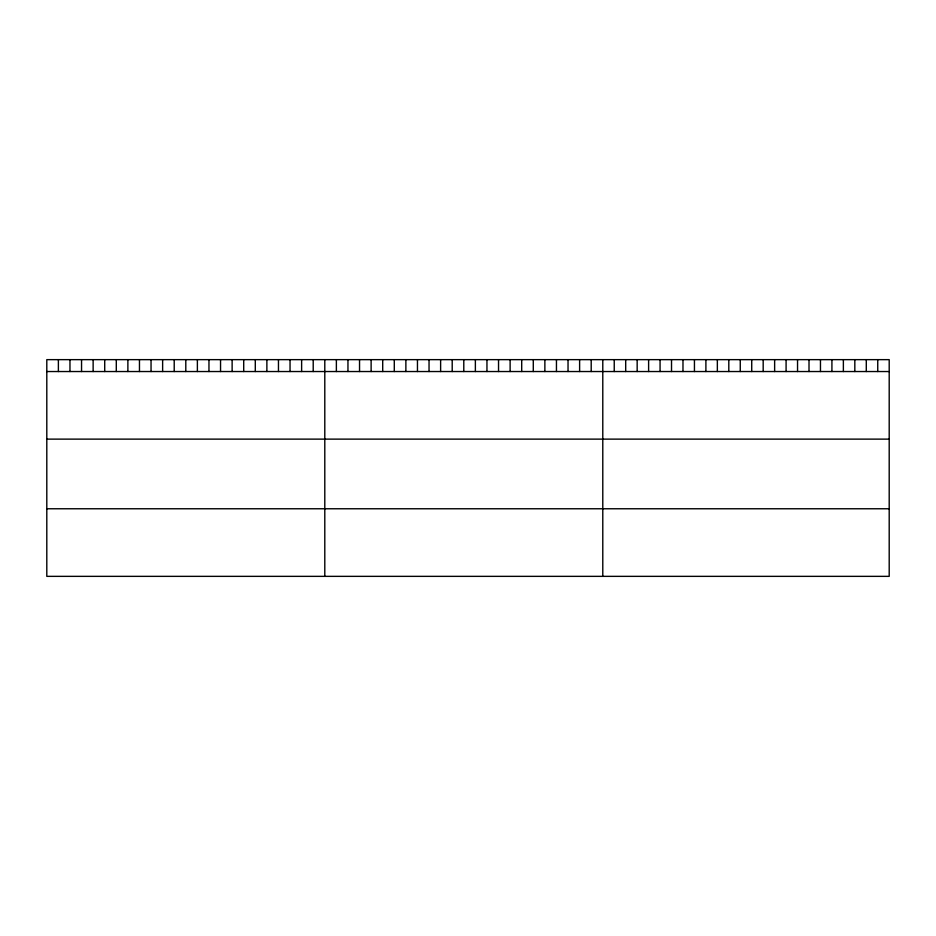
<?xml version="1.0" encoding="UTF-8"?>
<svg xmlns="http://www.w3.org/2000/svg" width="936" height="936" viewBox="0 0 936 936"><rect width="100%" height="100%" fill="white"/><g stroke="black" fill="none" stroke-linecap="round" stroke-linejoin="round"><path stroke-width="1.4" d="M889.2 371.534L889.2 576.354L46.8 576.354L46.8 359.646L889.2 359.646L889.2 371.534L46.8 371.534M46.8 439.124L889.2 439.124M46.8 508.763L889.2 508.763M877.746 359.646L877.746 371.534M866.291 359.646L866.291 371.534M854.825 359.646L854.825 371.534M843.371 359.646L843.371 371.534M831.917 359.646L831.917 371.534M820.462 359.646L820.462 371.534M809.008 359.646L809.008 371.534M797.542 359.646L797.542 371.534M786.088 359.646L786.088 371.534M774.634 359.646L774.634 371.534M763.179 359.646L763.179 371.534M751.725 359.646L751.725 371.534M740.259 359.646L740.259 371.534M728.805 359.646L728.805 371.534M717.35 359.646L717.35 371.534M705.896 359.646L705.896 371.534M694.442 359.646L694.442 371.534M682.976 359.646L682.976 371.534M671.522 359.646L671.522 371.534M660.067 359.646L660.067 371.534M648.613 359.646L648.613 371.534M637.159 359.646L637.159 371.534M625.693 359.646L625.693 371.534M614.238 359.646L614.238 371.534M602.784 359.646L602.784 576.354M591.201 359.646L591.201 371.534M579.618 359.646L579.618 371.534M568.035 359.646L568.035 371.534M556.452 359.646L556.452 371.534M544.869 359.646L544.869 371.534M533.286 359.646L533.286 371.534M521.703 359.646L521.703 371.534M510.12 359.646L510.12 371.534M498.537 359.646L498.537 371.534M486.954 359.646L486.954 371.534M475.371 359.646L475.371 371.534M463.788 359.646L463.788 371.534M452.205 359.646L452.205 371.534M440.622 359.646L440.622 371.534M429.039 359.646L429.039 371.534M417.456 359.646L417.456 371.534M405.873 359.646L405.873 371.534M394.29 359.646L394.29 371.534M382.707 359.646L382.707 371.534M371.124 359.646L371.124 371.534M359.541 359.646L359.541 371.534M347.958 359.646L347.958 371.534M336.375 359.646L336.375 371.534M324.792 359.646L324.792 576.354M313.209 359.646L313.209 371.534M301.626 359.646L301.626 371.534M290.043 359.646L290.043 371.534M278.46 359.646L278.46 371.534M266.877 359.646L266.877 371.534M255.294 359.646L255.294 371.534M243.711 359.646L243.711 371.534M232.128 359.646L232.128 371.534M220.545 359.646L220.545 371.534M208.962 359.646L208.962 371.534M197.379 359.646L197.379 371.534M185.796 359.646L185.796 371.534M174.213 359.646L174.213 371.534M162.63 359.646L162.63 371.534M151.047 359.646L151.047 371.534M139.464 359.646L139.464 371.534M127.881 359.646L127.881 371.534M116.298 359.646L116.298 371.534M104.715 359.646L104.715 371.534M93.132 359.646L93.132 371.534M81.549 359.646L81.549 371.534M69.966 359.646L69.966 371.534M58.383 359.646L58.383 371.534"/></g></svg>
